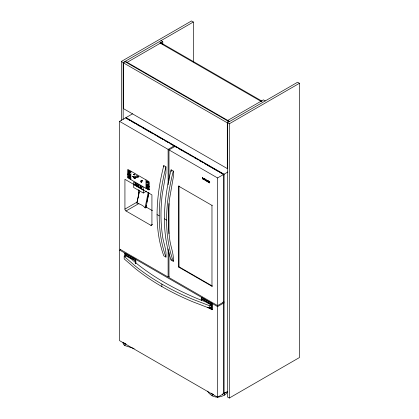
<?xml version="1.0" encoding="UTF-8"?>
<svg xmlns="http://www.w3.org/2000/svg" width="419" height="419" viewBox="0 0 419 419"><rect width="100%" height="100%" fill="white"/><g stroke="black" fill="none" stroke-linecap="round" stroke-linejoin="round"><path stroke-width="0.63" d="M157.067 214.612C157.125 198.061 159.702 181.605 163.798 165.599L165.955 166.846L165.955 173.078L162.237 194.536A164.248 94.83 -60 0 0 162.237 233.702C162.792 241.653 166.736 249.064 165.955 257.098L163.798 255.852C159 242.669 157.109 228.596 157.067 214.612L159.225 215.858C159.267 229.842 161.158 243.916 165.955 257.098M159.225 215.858C159.283 199.308 161.86 182.852 165.955 166.846M164.41 218.849C164.468 202.298 167.04 185.842 171.141 169.836L173.298 171.083L173.298 177.316L169.575 198.774A164.248 94.83 -60 0 0 169.575 237.945C170.135 245.895 174.074 253.306 173.298 261.336L171.141 260.089C166.343 246.911 164.452 232.833 164.41 218.849L166.568 220.095C166.61 234.08 168.501 248.158 173.298 261.336M166.568 220.095C166.626 203.545 169.203 187.089 173.298 171.083M128.114 177.096L128.052 177.022M146.435 185.172L146.477 185.47L146.55 185.182M148.326 187.534L148.551 188.121M148.813 186.717C148.3 186.209 149.394 187.225 148.808 186.623M130.744 176.106L130.775 176.221M148.436 185.879C148.913 186.099 147.603 185.439 148.446 185.942M148.446 188.576L148.619 188.796L148.384 188.513M129.298 174.582L129.324 174.686M147.807 185.387L147.776 185.633M129.937 171.764C129.591 170.905 129.963 172.895 130.005 171.476M147.216 182.349L147.006 181.851L147.216 182.249M148.792 183.255L148.583 182.757L148.792 183.155M127.701 174.231L127.952 174.629L127.779 174.184M148.614 187.702C148.803 187.078 148.012 188.445 148.284 187.523L148.724 187.775M148.939 192.908L145.885 207.84L145.047 207.829A12.256 5.002 11.6 0 0 136.861 203.1L139.407 190.655M139.302 192.211L136.861 203.1M145.047 207.829L148.232 192.269M145.733 207.646L146.247 205.158M146.88 202.047L148.792 192.709M128.13 177.179L128.303 177.441L127.984 177.022M129.235 177.85L129.387 178.033M130.215 175.797L130.335 175.87M130.079 177.745L130.084 177.866M130.419 178.531L130.623 178.751M147.886 186.12L148.043 186.246M128.544 176.184L128.602 175.791L128.858 176.535M227.47 391.545C226.501 394.651 223.097 396.007 220.2 396.73C215.057 398.228 210.223 395.573 207.505 391.121M136.851 184.779C136.578 186.225 136.416 183.742 136.678 185.009C137.113 184.151 136.893 186.445 136.903 184.805M129.728 174.042C129.827 174.445 130.068 174.032 130.168 174.571M130.513 175.907L130.566 176.163L130.398 175.839M222.363 394.232L225.846 392.221M121.332 120.373L121.332 61.462L191.509 20.95L193.342 22.008L193.342 61.939M121.332 61.462L123.17 62.525L193.342 22.008M299.465 83.281L229.293 123.794L227.459 122.736L227.459 396.992L229.293 398.05L299.465 357.538L299.465 83.281L297.631 82.218L227.297 122.83L227.297 168.579L123.333 108.558L123.333 62.803L125.166 61.745L229.13 121.767M127.161 62.337L162.787 41.769L162.787 44.356M169.192 276.425L168.113 277.043L119.535 248.996L119.535 121.342L125.726 117.77L174.309 145.817L174.309 146.441L174.576 145.66M125.993 118.237L125.993 117.613L132.582 113.811M119.535 121.342L168.113 149.389L174.309 145.817M168.977 180.657L168.977 149.892L175.168 146.315L223.751 174.367L223.751 302.02L217.561 305.592L168.977 277.546L168.977 252.013M146.514 191.158L143.282 193.023L133.567 187.413L133.567 184.549L134.242 184.156M152.526 224.338L150.84 225.312L126.009 210.977A1.529 0.88 60 0 1 124.93 209.107L124.93 179.311L138.317 187.042L138.993 186.649M124.93 209.107L137.27 201.984M126.009 210.977L138.909 203.529M178.609 186.136L179.018 185.905L179.018 266.809L212.375 286.067L211.972 286.303L178.609 267.044L178.609 186.136L211.972 205.399L212.375 205.163M168.977 149.892L217.561 177.939L223.751 174.367M125.993 117.613L224.024 174.21L227.868 171.989M223.992 302.843L223.725 303L223.751 393.645L217.561 397.217L119.535 340.621L119.535 249.996L120.662 249.342M124.904 256.365L125.04 253.176L125.04 256.292M125.312 256.135L125.443 254.81L135.484 260.608L135.484 263.101M124.181 256.412L125.527 255.637L130.922 258.753L135.966 262.991A265.358 153.202 0 0 0 198.391 299.04L205.739 301.947L211.139 305.063L211.139 307.556L209.793 308.332L192.782 301.79A256.695 148.2 0 0 1 161.87 286.575A256.695 148.2 0 0 1 135.515 268.726L124.181 258.905L124.181 256.412L135.515 266.233A256.695 148.2 0 0 0 161.87 284.082A256.695 148.2 0 0 0 192.782 299.297L209.793 305.839L211.139 305.063M124.904 253.249L135.835 259.408L135.835 263.148M125.312 254.888L135.484 260.608M178.609 267.044L179.018 266.809M201.23 300.433L201.366 297.239M201.314 300.014L201.45 298.689L211.49 304.487L211.49 308.227L210.238 307.661M201.23 297.317L212.161 303.471L212.161 309.704L207.709 307.289M201.314 298.768L211.49 304.487M119.535 249.996L217.561 306.588L223.725 303M223.751 393.645L227.69 391.372M147.425 188.644L147.247 188.299L147.446 188.697M128.062 174.529L128.083 174.482M129.853 175.561L130.147 175.907L129.853 175.524M128.408 177.347L128.408 177.268M129.141 177.352L129.157 177.001L129.157 177.31M147.766 184.884L147.551 184.454L147.792 184.554M128.753 170.805L128.989 171.334L128.801 170.858M148.232 182.511L148.467 183.093L148.232 182.621M136.966 184.889L136.966 185.266M129.277 176.729L129.277 176.483M140.878 187.565L140.674 187.256L140.878 187.612M129.937 171.827L129.754 171.355L130.225 171.937L130.398 171.706L130.194 172.193L130.052 171.507M148.158 185.093C147.923 184.192 147.944 184.983 148.185 185.025M128.937 174.571L128.979 174.283M129.749 176.718L130.126 177.263M137.144 176.001L137.573 175.886L137.573 177.284L137.144 176.001L136.526 175.645L136.526 176.153L137.144 176.509M129.885 175.126L129.749 175.011M130.147 178.484L129.995 178.216L130.539 178.761M141.543 187.906L141.308 187.644L141.575 187.801M136.966 184.952L136.966 185.208M141.538 187.979L141.292 187.455L141.575 187.759M147.933 182.721L147.839 182.155M147.399 185.418L147.357 185.339M123.762 342.8L126.03 344.093M123.086 342.265L123.134 343.533L123.762 344.669L124.93 345.612L134.138 348.561M210.998 393.163L213.79 394.777M147.383 188.063L147.373 188.052M148.022 188.828L148.085 189.095L148.085 188.723M128.9 171.973L128.345 171.947L128.303 171.392L128.963 172.303L128.963 172M160.954 40.711L162.787 41.769M265.243 100.921L263.41 99.858L227.779 120.431L227.779 121.489M125.328 61.279L229.617 121.489M123.333 62.803L227.297 122.83M126.533 118.551L127.664 119.2M128.795 119.855L130.492 120.834M131.618 121.484L135.578 123.767M136.709 124.422L140.664 126.706M141.795 127.36L153.097 133.886M154.229 134.536L155.36 135.19M157.057 136.17L161.011 138.453M162.143 139.108L163.274 139.757M164.966 140.737L166.097 141.392M167.228 142.041L168.359 142.696M170.056 143.675L171.182 144.33M172.314 144.979L174.576 146.283M176.006 147.111L177.137 147.76M178.829 148.74L182.789 151.023M183.92 151.678L185.046 152.333M186.743 153.312L187.874 153.962M189.006 154.616L190.137 155.266M191.829 156.245L192.96 156.9M194.091 157.554L195.788 158.529M196.92 159.183L198.046 159.838M199.177 160.487L200.874 161.467M202.005 162.122L203.136 162.771M204.263 163.426L205.959 164.405M207.091 165.06L211.045 167.343M212.176 167.993L218.393 171.586M219.525 172.235L224.024 174.833M128.366 170.905L128.617 171.12L128.298 170.344L128.617 170.528M148.069 182.417L147.729 182.218C147.75 183.239 147.326 181.49 147.677 182.344M133.871 174.419L133.614 174.273L133.871 174.665M129.843 172.366L129.78 172.775M128.623 173.346L128.56 173.754M147.21 184.14L147.148 184.543M146.886 184.758L146.922 185.135M147.488 185.093L147.451 185.439M129.78 175.399L129.597 175.603L129.639 175.315M149.122 186.628L149.085 186.974M128.35 174.713L128.35 174.885M130.372 175.922L130.11 175.739M146.839 185.413L146.561 185.324L146.797 185.654M147.127 185.528L147.085 185.821M129.811 175.729L129.78 175.357M128.968 175.975L128.968 176.598L128.638 175.896L128.717 176.221M129.497 176.457L129.434 176.865M129.686 177.012L129.686 176.567L130.189 177.012M128.45 176.609L128.408 176.944M128.628 176.713L128.591 177.048M128.958 176.891L128.921 177.237M146.75 187.377L146.708 187.707M146.933 187.482L146.933 187.838M147.739 188.131L147.718 188.246M129.11 177.598L129.073 177.834M129.848 178.012L129.722 178.295M129.476 177.881L129.434 178.127M148.279 188.849L148.876 189.535L148.457 189.268M148.913 189.199L148.949 189.592M128.659 177.677L128.659 177.321L129.015 177.881L128.843 177.431M146.577 188.225L146.692 187.963M147.619 188.828L147.849 188.587L147.713 188.88M141.098 187.167L141.219 187.806L141.035 187.565M133.567 184.549L143.282 190.158L143.282 193.023M145.681 206.787L152.453 210.699M223.484 301.549L224.024 301.863M222.861 302.188L224.024 302.858M207.845 307.211L212.161 309.704M147.75 184.512L147.65 184.769M130.241 178.473L130.539 178.599M145.529 207.374L145.885 207.84M140.878 187.303L140.664 187.052L140.941 187.345M135.588 184.313C135.85 184.941 135.52 183.585 135.787 184.339M129.45 172.408C129.712 173.031 129.377 171.675 129.649 172.429M137.537 185.345C137.322 184.627 137.568 186.005 137.332 185.287M229.293 123.794L229.293 398.05M224.291 393.331L224.291 395.201M224.024 174.21L224.024 393.488M217.561 177.939L217.561 305.592M217.561 306.588L217.561 397.217M212.161 394.101L212.161 395.971M212.03 303.55L212.03 309.782M211.972 205.399L211.972 286.303M211.354 304.566L211.354 308.305M209.793 305.839L209.793 308.332M175.441 146.163L175.441 146.786M175.168 146.315L175.168 146.938M171.141 169.836L171.141 171.706M171.141 258.842L171.141 260.089M168.977 203.571L168.977 233.682M168.113 149.389L168.113 184.742M168.113 248.896L168.113 277.043M163.798 165.599L163.798 166.846M161.87 284.077L161.87 286.57M147.755 188.545L147.813 188.938M146.823 182.139L146.896 181.584L146.891 182.181L146.477 181.94L146.477 181.348L146.776 182.113M146.823 187.063L146.624 186.418L146.76 187.026M145.985 179.871L145.985 188.351M143.282 189.907L143.12 187.33L133.75 181.935L133.567 184.297M138.537 184.669L138.537 187.162L151.924 194.893L151.924 224.689A1.529 0.88 60 0 1 150.84 225.312M138.39 189.676L138.39 197.449M138.317 184.549L138.317 187.042M136.505 184.428L136.091 184.26M136.332 184.402L136.332 184.92L136.264 184.36M135.704 259.481L135.704 263.221M135.353 260.681L135.353 263.179M135.138 183.642L134.939 184.119M135.075 183.663L135.075 184.135M130.869 171.146L130.869 179.62M130.168 174.571L129.534 173.932M128.921 177.473L128.973 177.86M125.443 254.81L125.443 256.056M124.93 343.737L124.93 345.612M123.17 62.525L123.17 119.467M134.478 177.237C135.138 181.563 136.285 175.283 134.478 177.237M134.693 177.274C134.693 180.16 135.829 176.499 134.693 177.274M148.179 187.612L147.912 187.277L148.179 187.612M207.51 181.27C207.169 182.548 205.918 179.919 206.792 179.981C206.829 183.773 207.855 178.761 207.51 181.27M129.969 175.074L129.974 175.042M130.183 177.813L130.141 177.845M135.264 184.046L135.484 184.412L135.269 184.014M146.943 186.937L147.169 187.298L146.959 186.884M128.733 174.969L128.685 174.99M128.879 177.08L128.879 177.08M136.065 177.117L136.385 177.609L136.075 177.069M142.235 180.882C142.434 182.066 142.423 180.107 142.235 180.882M146.901 188.278L146.901 188.278M148.399 186.371L148.588 186.665L148.399 186.371M208.955 181.804C208.73 182.249 209.668 183.292 209.6 182.464L209.322 182.139L209.762 182.391C209.977 183.841 208.248 182.145 208.872 181.453A0.702 0.403 60 0 1 209.123 181.354L209.359 181.437A1.1 0.634 60 0 1 209.678 181.699C210.055 182.532 209.065 180.935 208.955 181.804M128.46 174.194L128.46 174.194M128.675 176.933L128.853 177.169L128.675 176.933M146.697 188.126L146.839 188.372L146.697 188.126M147.299 185.779L147.425 186.02L147.299 185.779M147.802 187.324C147.986 188.613 148.588 186.937 147.802 187.324M128.79 173.613L129.11 174.042L128.79 173.613M129.057 171.104L129.377 171.533L129.057 171.104M129.162 173.827L129.481 174.257L129.172 173.785M147.205 187.073L147.53 187.503L147.205 187.073M148.321 184.952L148.64 185.381L148.321 184.952M135.677 176.755L135.913 177.012L135.677 176.755M141.842 180.521L142.083 180.778L141.852 180.5M129.518 174.76L129.712 175.006L129.529 174.739M129.733 177.499L129.874 177.771L129.785 177.515M202.466 177.776L203.089 178.971L202.45 178.787C204.587 180.06 202.047 176.834 202.702 177.625A0.545 0.314 60 0 0 202.524 177.666L202.466 177.776M205.677 179.631L206.3 180.819L205.661 180.641C207.798 181.909 205.263 178.688 205.912 179.479A0.545 0.314 60 0 0 205.734 179.521L205.677 179.631M134.09 174.592C133.745 175.346 133.891 173.471 134.09 174.592M134.227 176.881L133.535 177.598L134.29 178.243L133.342 177.441C134.599 176.808 132.828 175.147 134.227 176.881M141.507 181.128L140.815 181.851L141.575 182.49L140.622 181.694C141.884 181.055 140.103 179.395 141.507 181.128M129.01 175.001L129.052 175.022M147.787 185.957L147.525 185.806L147.787 185.957M140.297 186.785C140.114 188.084 139.878 185.476 140.161 187.099L140.26 186.665L140.438 187.262C140.768 186.046 140.355 188.299 140.297 186.785M203.576 179.133L203.304 179.369L203.713 178.206L204.32 179.955L203.576 179.133M203.807 178.452L203.624 179.002L203.995 179.217L203.807 178.452M129.288 172.047L129.183 172.329C128.816 171.141 129.298 173.178 129.288 172.047M205.252 179.091L204.959 179.704L204.435 178.62L204.435 180.018L204.587 178.903L204.996 179.961L205.31 179.322L205.472 180.62L205.252 179.091M149.044 189.378L149.101 189.681L149.091 189.409M160.467 42.549L159.822 42.921L261.409 101.576L262.058 101.199L160.467 42.549M129.131 176.31L129.34 176.813L129.131 176.31M207.971 180.662L207.74 180.531L207.892 182.014L207.892 180.809C208.924 185.643 208.604 178.007 208.458 182.05L207.971 180.662M148.682 181.432L128.172 169.585A0.765 0.44 60 0 0 127.633 169.899L127.633 177.127A0.765 0.44 60 0 0 128.172 178.065L148.682 189.907A0.765 0.44 60 0 0 149.222 189.598L149.222 182.365A0.765 0.44 60 0 0 148.682 181.432M134.855 174.016L134.661 174.817L134.09 174.487L134.855 175.142L134.855 174.016M128.753 170.753L128.753 171.198L128.753 170.753M129.518 171.198L129.518 171.638L129.518 171.198M138.144 176.588L137.657 176.31L138.144 176.588M147.441 181.877L147.441 182.495L147.441 181.877M148.075 182.265L148.069 182.862L148.075 182.265M138.144 176.865L137.657 176.582L138.144 176.865M138.144 177.143L137.657 176.86L138.144 177.143M128.502 173.126L128.198 172.947L128.198 173.545L128.502 173.126M147.09 183.92L146.781 183.742L146.781 184.334L147.09 183.92M147.472 184.135L147.467 184.732L147.472 184.135M147.86 184.339L147.86 184.957L147.86 184.339M130.309 174.314L130.309 174.76L130.309 174.314M128.23 173.869L128.23 174.225L128.23 173.869M128.413 173.974L128.413 174.33L128.413 173.974M128.743 174.147L128.743 174.519L128.743 174.147M133.132 176.687L132.551 176.352L133.132 176.687M146.744 184.674L146.744 185.03L146.744 184.674M147.252 184.957L147.252 185.329L147.252 184.957M129.345 175.194L129.345 175.461L129.345 175.194M148.122 186.151L148.122 186.418L148.122 186.151M147.263 187.654L147.263 188.026L147.263 187.654M147.498 187.791L147.498 188.162L147.498 187.791M147.519 188.393L147.519 188.765L147.519 188.393M146.98 188.189L146.98 188.456L146.98 188.189M141.706 187.644L141.706 188.089L141.706 187.644"/></g></svg>
